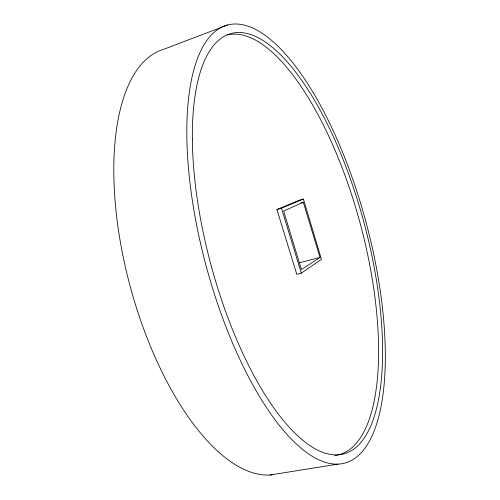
<?xml version="1.0" encoding="UTF-8"?>
<svg xmlns="http://www.w3.org/2000/svg" width="500" height="500" viewBox="0 0 500 500"><rect width="100%" height="100%" fill="white"/><g stroke="black" fill="none" stroke-linecap="round" stroke-linejoin="round"><path stroke-width="0.75" d="M301.312 273.144L321.438 259.325L303.412 199.025L299.113 200.256L276.925 209.537L296.756 274.294L301.312 273.144L281.462 208.244L303.412 199.025M319.981 257.462L301.413 269.544L283.631 211.006L303.319 202.237L319.981 257.462L299.606 262.706M227.481 25L164.188 49.131A219.812 94.756 75 0 0 128.412 279.606A219.812 94.756 75 0 0 272.394 474.8M276.925 209.537L281.462 208.244M301.087 202.869L303.319 202.237M270.044 475L337.906 464.131A226.756 82.875 75 0 0 333.381 131.113A226.756 82.875 75 0 0 186.85 136.95A226.756 82.875 75 0 0 337.906 464.131M227.544 34.944A217.144 80.219 75 0 1 362.113 230.825A217.144 80.219 75 0 1 334.844 455.475M192.344 139.231A217.619 79.381 75 0 0 336.5 454.9A217.619 79.381 75 0 0 333.475 136.938A217.619 79.381 75 0 0 192.344 139.231"/></g></svg>
